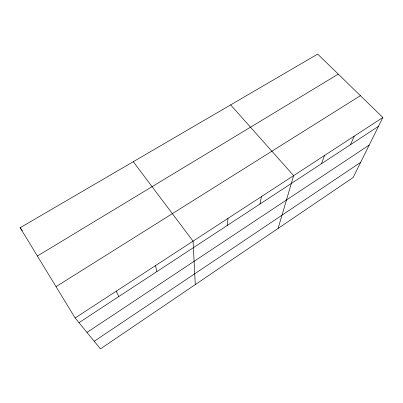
<?xml version="1.0" encoding="UTF-8"?>
<svg xmlns="http://www.w3.org/2000/svg" width="403" height="403" viewBox="0 0 403 403"><rect width="100%" height="100%" fill="white"/><g stroke="black" fill="none" stroke-linecap="round" stroke-linejoin="round"><path stroke-width="0.6" d="M227.347 225.408L227.967 218.401M259.965 204.024L261.461 196.578M278.105 228.41L293.626 175.622L230.632 104.896M321.473 163.709L324.531 155.493M350.504 144.677L354.247 136.128M382.85 117.495L353.149 177.516L100.453 348.897L75.119 317.977L20.15 227.725L317.68 54.103L382.85 117.495L75.119 317.977M94.221 341.291L360.645 162.364M86.967 332.44L369.208 145.065M78.968 322.672L378.467 126.346M56.037 286.649L360.413 95.672M37.373 256.006L338.273 74.137M133.282 161.704L193.052 241.145L195.279 284.583M20.15 227.725L22.326 230.652M116.225 291.198L118.799 296.563M155.498 265.612L156.903 271.587"/></g></svg>
